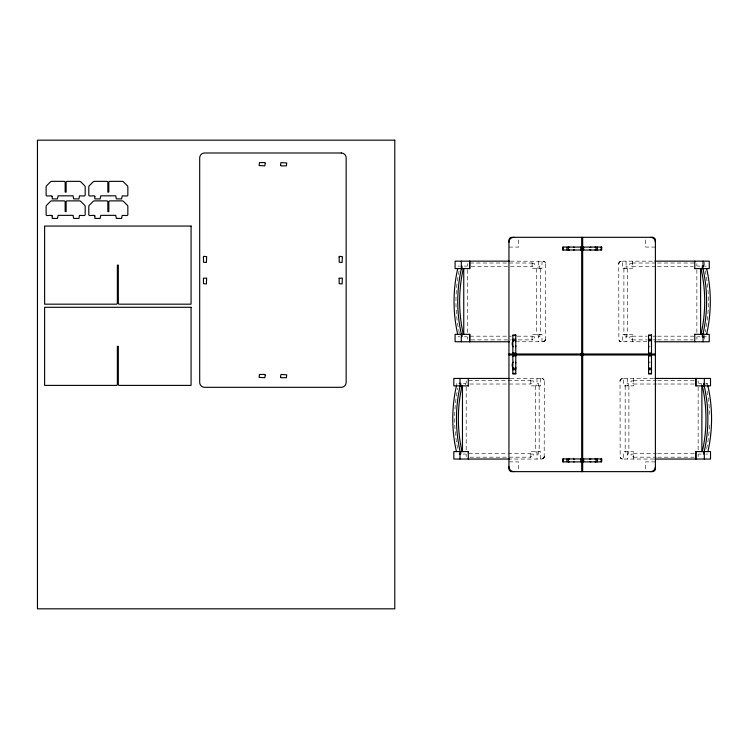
<?xml version="1.0" encoding="UTF-8"?>
<svg xmlns="http://www.w3.org/2000/svg" width="749" height="749" viewBox="0 0 749 749"><rect width="100%" height="100%" fill="white"/><g stroke="black" fill="none" stroke-linecap="round" stroke-linejoin="round"><path stroke-width="0.56" stroke-dasharray="3.75 2.81" d="M545.469 340.046L545.59 263.639L544.233 261.429M544.186 457.33L544.308 380.923L542.959 378.713M620.106 261.429L618.749 263.639L618.871 340.046M621.38 378.713L620.032 380.923L620.153 457.33M545.319 340.402L543.109 341.759L517.428 341.759M619.226 262.178L618.749 263.639A2.481 2.481 0 0 1 621.23 261.158L654.916 261.158M544.046 457.686L541.836 459.043L510.312 459.043M620.5 379.462L620.032 380.923A2.481 2.481 0 0 1 622.503 378.442L654.027 378.442M619.17 262.262L621.23 261.158L620.462 261.279M620.444 379.546L622.503 378.442L621.745 378.563M544.486 341.338L545.59 339.278A2.481 2.481 0 0 1 543.109 341.759L544.56 341.282M543.212 458.622L544.308 456.562A2.481 2.481 0 0 1 541.836 459.043L543.287 458.566M508.946 247.076L518.711 247.076L518.711 238.397M655.394 247.076L645.629 247.076L645.629 238.397M510.425 261.158L543.877 261.279M469.923 263.021L532.071 263.021M632.268 263.021L656.433 263.021M657.585 263.021L694.417 263.021M532.071 263.639L534.552 263.639L534.552 266.12L532.071 266.12M632.268 263.639L629.787 263.639L629.787 266.12L632.268 266.12M458.042 266.12L459.689 266.12M464.371 266.12L466.852 266.12M697.488 266.12L699.969 266.12M704.65 266.12L706.298 266.12M471.074 266.738L532.071 266.738M632.268 266.738L656.433 266.738M657.585 266.738L693.265 266.738M469.923 336.179L511.352 336.179M517.11 336.179L532.071 336.179M632.268 336.179L647.23 336.179M652.988 336.179L656.433 336.179M657.585 336.179L694.417 336.179M458.042 336.797L459.689 336.797M464.371 336.797L466.852 336.797M532.071 336.797L534.552 336.797L534.552 339.278L532.071 339.278M632.268 336.797L629.787 336.797L629.787 339.278L632.268 339.278M697.488 336.797L699.969 336.797M704.65 336.797L706.298 336.797M471.074 339.896L511.352 339.896M518.261 339.896L532.071 339.896M632.268 339.896L647.23 339.896M652.988 339.896L656.433 339.896M657.585 339.896L693.265 339.896M646.911 341.759L621.23 341.759L619.02 340.402M510.312 378.442L542.594 378.563M468.649 380.305L530.798 380.305M633.542 380.305L656.564 380.305M657.716 380.305L695.69 380.305M530.798 380.923L533.279 380.923L533.279 383.404L530.798 383.404M633.542 380.923L631.061 380.923L631.061 383.404L633.542 383.404M705.923 383.404L707.571 383.404L707.571 385.052M469.801 384.022L530.798 384.022M633.542 384.022L656.564 384.022M657.716 384.022L694.538 384.022M468.649 453.463L530.798 453.463M633.542 453.463L656.564 453.463M657.716 453.463L695.69 453.463M463.097 454.081L465.578 454.081M530.798 454.081L533.279 454.081L533.279 456.562L530.798 456.562M633.542 454.081L631.061 454.081L631.061 456.562L633.542 456.562M698.761 454.081L701.242 454.081M705.923 454.081L707.571 454.081M469.801 457.18L530.798 457.18M633.542 457.18L656.564 457.18M657.716 457.18L694.538 457.18M654.027 459.043L622.503 459.043L620.294 457.686M508.946 461.88L518.711 461.88L518.711 469.473M655.394 461.88L645.629 461.88L645.629 469.473M619.779 341.282L621.23 341.759A2.481 2.481 0 0 1 618.749 339.278L619.854 341.338M621.052 458.566L622.503 459.043A2.481 2.481 0 0 1 620.032 456.562L621.127 458.622M545.169 262.262L543.109 261.158A2.481 2.481 0 0 1 545.59 263.639L545.113 262.178M543.896 379.546L541.836 378.442A2.481 2.481 0 0 1 544.308 380.923L543.84 379.462M706.054 383.404L706.054 385.052M704.238 262.225L704.238 265.408M704.238 335.383L704.238 340.692M701.242 385.052L701.242 383.404L698.761 383.404L698.761 385.052M698.171 380.923L698.171 383.404M698.143 387.036L698.143 450.449M698.171 454.081L698.171 456.562M696.898 263.639L696.898 266.12M696.87 269.752L696.87 333.165M696.898 336.797L696.898 339.278M633.542 378.442L633.542 385.885L623.627 385.885L623.627 378.442M633.542 459.043L633.542 451.6L623.627 451.6L623.627 459.043M632.268 261.158L632.268 268.601L622.344 268.601L622.344 261.158M632.268 341.759L632.268 334.316L622.344 334.316L622.344 341.759M628.898 385.885L628.898 451.6M628.28 385.885L628.28 383.404L625.799 383.404L625.799 385.885M628.28 451.6L628.28 454.081L625.799 454.081L625.799 451.6M627.625 268.601L627.625 334.316M627.344 378.442L627.344 385.885M627.344 451.6L627.344 459.043M626.997 268.601L626.997 266.12L624.526 266.12L624.526 268.601M626.997 334.316L626.997 336.797L624.526 336.797L624.526 334.316M626.07 261.158L626.07 268.601M626.07 334.316L626.07 341.759M625.172 385.885L625.172 451.6M623.898 268.601L623.898 334.316M541.986 261.158L541.986 268.601L532.071 268.601L532.071 261.158M541.986 341.759L541.986 334.316L532.071 334.316L532.071 341.759M540.712 378.442L540.712 385.885L530.798 385.885L530.798 378.442M540.712 459.043L540.712 451.6L530.798 451.6L530.798 459.043M540.441 268.601L540.441 334.316M539.814 268.601L539.814 266.12L537.342 266.12L537.342 268.601M539.814 334.316L539.814 336.797L537.342 336.797L537.342 334.316M539.168 385.885L539.168 451.6M538.54 385.885L538.54 383.404L536.059 383.404L536.059 385.885M538.54 451.6L538.54 454.081L536.059 454.081L536.059 451.6M538.269 261.158L538.269 268.601M538.269 334.316L538.269 341.759M536.996 378.442L536.996 385.885M536.996 451.6L536.996 459.043M536.715 268.601L536.715 334.316M535.441 385.885L535.441 451.6M467.47 269.752L467.47 333.165M467.442 263.639L467.442 266.12M467.442 336.797L467.442 339.278M466.168 380.923L466.168 383.404M466.196 387.036L466.196 450.449M466.168 454.081L466.168 456.562M465.578 385.052L465.578 383.404L463.097 383.404L463.097 385.052M456.768 383.404L456.768 385.052M457.63 448.361A148.798 148.087 -90 0 1 457.854 388.038M459.362 333.239A148.798 148.087 -90 0 1 459.362 269.677M707.131 391.287A148.798 148.087 90 0 1 709.603 414.319M709.528 425.366A148.798 148.087 90 0 1 706.251 450.524M705.212 270.754A148.798 148.087 90 0 1 705.212 332.163"/><path stroke-width="1.12" d="M596.026 247.544L595.034 247.02M574.539 247.516L573.491 247.076M589.8 247.563L590.849 247.076M568.313 247.544L569.38 247.076M596.007 459.53L595.034 458.875M574.511 459.53L573.5 458.903M574.511 249.782L573.462 250.016M595.989 249.782L594.959 250.016M574.464 461.74L573.491 461.88M595.914 461.796L595.034 461.936M651.546 341.572L651.33 340.683M651.518 363.096L651.255 362.142M515.743 368.199L515.789 367.319M515.789 341.638L515.705 340.729L512.85 340.655M515.789 363.134L515.743 362.244M648.55 345.823L649.009 346.843M648.55 367.319L649.009 368.33M590.877 250.016L589.828 249.782M569.38 250.016L568.351 249.782M569.343 461.908L568.454 461.833M590.849 461.88L589.875 461.74M515.743 346.712L515.789 345.823M649.009 340.626L648.55 341.638M651.33 346.778L651.518 345.86M651.33 368.274L651.518 367.347M513.43 346.815C512.138 346.937 511.455 341.198 513.43 340.645M513.393 368.321C512.176 368.283 511.455 362.694 513.43 362.142M509.423 261.158L455.092 261.158L455.092 268.601L469.923 268.601L469.923 261.158M654.916 261.158L709.247 261.158L709.247 268.601L694.417 268.601M703.826 266.12L702.319 266.12L702.319 268.601M694.417 334.316L709.247 334.316L709.247 341.759L654.916 341.759M512.85 335.533L515.78 335.533M648.559 335.533L651.49 335.533M703.826 336.797L702.319 336.797L702.319 334.316M512.85 339.269L515.78 339.269M648.559 339.269L651.49 339.269M648.559 340.655L651.49 340.655M509.423 341.759L455.092 341.759L455.092 334.316L469.923 334.316L469.923 341.759M581.692 353.013L582.666 353.013M512.85 353.022L515.78 353.022M648.559 353.022L651.49 353.022M508.946 353.996L655.394 353.996M508.946 354.979L655.394 354.979M512.85 355.953L515.78 355.953M581.692 355.944L582.666 355.944M648.559 355.953L651.49 355.953M512.85 368.321L515.78 368.321M648.559 368.321L651.49 368.321M512.85 369.706L515.78 369.706M648.559 369.706L651.49 369.706M512.85 373.442L515.78 373.442M648.559 373.442L651.49 373.442M509.311 378.442L453.819 378.442L453.819 385.885L468.649 385.885M655.029 378.442L710.52 378.442L710.52 385.885L695.69 385.885L695.69 378.442M459.24 383.404L460.747 383.404L460.747 385.885M468.649 451.6L453.819 451.6L453.819 459.043L509.311 459.043M459.24 454.081L460.747 454.081L460.747 451.6M655.029 459.043L710.52 459.043L710.52 451.6L695.69 451.6L695.69 459.043M649.009 362.113L648.55 363.134M569.38 458.94L568.332 459.53M590.877 458.94L590.1 458.837L589.828 459.53M704.322 378.442L704.322 385.885M704.322 451.6L704.322 459.043M703.592 383.404L703.592 385.885M703.592 451.6L703.592 454.081M703.049 261.158L703.049 268.601M703.049 334.316L703.049 341.759M701.869 385.885L701.869 451.6M700.587 268.601L700.587 334.316M696.046 378.442L696.046 385.885M696.046 451.6L696.046 459.043M694.772 261.158L694.772 268.601M694.772 334.316L694.772 341.759M601.138 247.086L601.138 250.016M601.138 458.94L601.138 461.871M597.393 247.086L597.393 250.016M597.393 458.94L597.393 461.871M596.017 247.086L596.017 250.016M596.017 458.94L596.017 461.871M583.64 247.086L583.64 250.016M583.63 353.996L583.63 354.979M583.64 458.94L583.64 461.871M582.666 237.321L582.666 471.636M581.692 237.321L581.692 471.636M580.718 247.086L580.718 250.016M580.709 353.996L580.709 354.979M580.718 458.94L580.718 461.871M568.341 247.086L568.341 250.016M568.341 458.94L568.341 461.871M566.965 247.086L566.965 250.016M566.965 458.94L566.965 461.871M563.22 247.086L563.22 250.016M563.22 458.94L563.22 461.871M469.567 261.158L469.567 268.601M469.567 334.316L469.567 341.759M468.294 378.442L468.294 385.885M468.294 451.6L468.294 459.043M463.753 268.601L463.753 334.316M462.47 385.885L462.47 451.6M462.021 266.12L462.021 268.601M462.021 334.316L462.021 336.797M461.29 261.158L461.29 268.601M461.29 334.316L461.29 341.759M460.017 378.442L460.017 385.885M460.017 451.6L460.017 459.043M460.129 451.6A148.798 148.087 -90 0 1 460.129 385.885M462.03 451.6A148.798 148.087 -90 0 1 462.03 385.885M456.431 451.6A148.798 148.087 -90 0 1 456.431 385.885M461.403 334.316A148.798 148.087 -90 0 1 461.403 268.601M463.303 334.316A148.798 148.087 -90 0 1 463.303 268.601M457.705 334.316A148.798 148.087 -90 0 1 457.705 268.601M704.21 385.885A148.798 148.087 90 0 1 704.21 451.6M702.309 385.885A148.798 148.087 90 0 1 702.309 451.6M707.908 385.885A148.798 148.087 90 0 1 707.908 451.6M702.937 268.601A148.798 148.087 90 0 1 702.937 334.316M701.036 268.601A148.798 148.087 90 0 1 701.036 334.316M706.635 268.601A148.798 148.087 90 0 1 706.635 334.316M508.946 242.199A4.878 4.878 0 0 1 513.823 237.321M513.823 471.636A4.878 4.878 0 0 1 508.946 466.758M655.394 466.758A4.878 4.878 0 0 1 650.516 471.636M650.516 237.321A4.878 4.878 0 0 1 655.394 242.199M52.158 215.909L52.224 218.427L57.439 218.455L58.104 215.366L73.074 215.347L73.636 218.39L78.926 218.455L79.478 215.403L84.197 215.525A0.974 0.974 0 0 0 85.171 214.551L85.171 206.574A1.957 1.957 0 0 0 84.6 205.189L80.864 201.453A1.957 1.957 0 0 0 79.478 200.882L67.11 200.882A0.974 0.974 0 0 0 66.127 201.856L66.127 211.621L65.154 211.621L65.154 201.856A0.974 0.974 0 0 0 64.18 200.882L51.812 200.882A1.957 1.957 0 0 0 50.426 201.453L46.691 205.189A1.957 1.957 0 0 0 46.12 206.574L46.12 214.551A0.974 0.974 0 0 0 47.093 215.525L51.587 215.347L52.158 215.909M52.158 196.378L52.224 198.897L57.439 198.925L58.104 195.835L73.074 195.817L73.636 198.859L78.926 198.925L79.478 195.873L84.197 195.995A0.974 0.974 0 0 0 85.171 195.021L85.171 187.044A1.957 1.957 0 0 0 84.6 185.658L80.864 181.923A1.957 1.957 0 0 0 79.478 181.352L67.11 181.352A0.974 0.974 0 0 0 66.127 182.325L66.127 192.09L65.154 192.09L65.154 182.325A0.974 0.974 0 0 0 64.18 181.352L51.812 181.352A1.957 1.957 0 0 0 50.426 181.923L46.691 185.658A1.957 1.957 0 0 0 46.12 187.044L46.12 195.021A0.974 0.974 0 0 0 47.093 195.995L51.587 195.817L52.158 196.378M94.833 196.378L94.898 198.897L100.123 198.925L100.787 195.835L115.749 195.817L116.31 198.859L121.6 198.925L122.162 195.873L126.871 195.995A0.974 0.974 0 0 0 127.845 195.021L127.845 187.044A1.957 1.957 0 0 0 127.274 185.658L123.538 181.923A1.957 1.957 0 0 0 122.162 181.352L109.785 181.352A0.974 0.974 0 0 0 108.811 182.325L108.811 192.09L107.837 192.09L107.837 182.325A0.974 0.974 0 0 0 106.854 181.352L94.486 181.352A1.957 1.957 0 0 0 93.101 181.923L89.365 185.658A1.957 1.957 0 0 0 88.794 187.044L88.794 195.021A0.974 0.974 0 0 0 89.768 195.995L94.271 195.817L94.833 196.378M94.833 215.909L94.898 218.427L100.123 218.455L100.787 215.366L115.749 215.347L116.31 218.39L121.6 218.455L122.162 215.403L126.871 215.525A0.974 0.974 0 0 0 127.845 214.551L127.845 206.574A1.957 1.957 0 0 0 127.274 205.189L123.538 201.453A1.957 1.957 0 0 0 122.162 200.882L109.785 200.882A0.974 0.974 0 0 0 108.811 201.856L108.811 211.621L107.837 211.621L107.837 201.856A0.974 0.974 0 0 0 106.854 200.882L94.486 200.882A1.957 1.957 0 0 0 93.101 201.453L89.365 205.189A1.957 1.957 0 0 0 88.794 206.574L88.794 214.551A0.974 0.974 0 0 0 89.768 215.525L94.271 215.347L94.833 215.909M265.286 375.034L264.856 377.702L259.117 377.374L259.444 374.481L264.715 374.425L265.286 375.034M280.557 165.22L281.128 165.894L286.399 165.838L286.717 162.936L280.922 162.627L280.557 165.22M203.428 256.841L203.503 262.216L206.406 262.45L206.668 256.664L204.018 256.308L203.428 256.841M203.428 278.328L203.503 283.702L206.406 283.937L206.64 278.104L203.438 278.263M339.128 256.841L339.203 262.216L342.106 262.45L342.368 256.664L339.662 256.308L339.128 256.841M339.128 278.328L339.203 283.702L342.106 283.937L342.34 278.104L339.138 278.263M265.296 163.207L264.893 165.847L259.117 165.52L259.444 162.617L264.743 162.58L265.296 163.207M280.547 377.047L281.1 377.73L286.399 377.693L286.717 374.8L281.006 374.444L280.547 377.047M394.789 140.175L37.45 140.175L37.45 608.825L394.789 608.825L394.789 140.175M341.263 152.993L204.58 152.993A4.878 4.878 0 0 0 199.693 157.88L199.693 382.439A4.878 4.878 0 0 0 204.58 387.317L341.263 387.317A4.878 4.878 0 0 0 346.15 382.439L346.15 157.88A4.878 4.878 0 0 0 341.263 152.993M191.07 226.067L44.622 226.067L44.622 304.178L116.376 304.178A0.974 0.974 0 0 0 117.359 303.195L117.359 265.118L118.333 265.118L118.333 303.195A0.974 0.974 0 0 0 119.306 304.178L191.07 304.178L191.07 226.067M652.463 237.321L511.876 237.321A2.93 2.93 0 0 0 508.946 240.242L508.946 468.715A2.93 2.93 0 0 0 511.876 471.636L652.463 471.636A2.93 2.93 0 0 0 655.394 468.715L655.394 240.242A2.93 2.93 0 0 0 652.463 237.321M601.681 247.086L562.677 247.086L562.649 250.016L601.681 250.016L601.709 247.086M191.07 307.287L44.622 307.287L44.622 385.398L116.376 385.398A0.974 0.974 0 0 0 117.359 384.415L117.359 346.338L118.333 346.338L118.333 384.415A0.974 0.974 0 0 0 119.306 385.398L191.07 385.398L191.07 307.287M515.78 334.962L512.85 334.962L512.85 373.994L515.78 374.013L515.78 334.981M651.49 334.962L648.559 334.962L648.559 373.994L651.49 374.013L651.49 334.981M601.681 458.94L562.677 458.94L562.649 461.871L601.681 461.871L601.709 458.94"/></g></svg>
